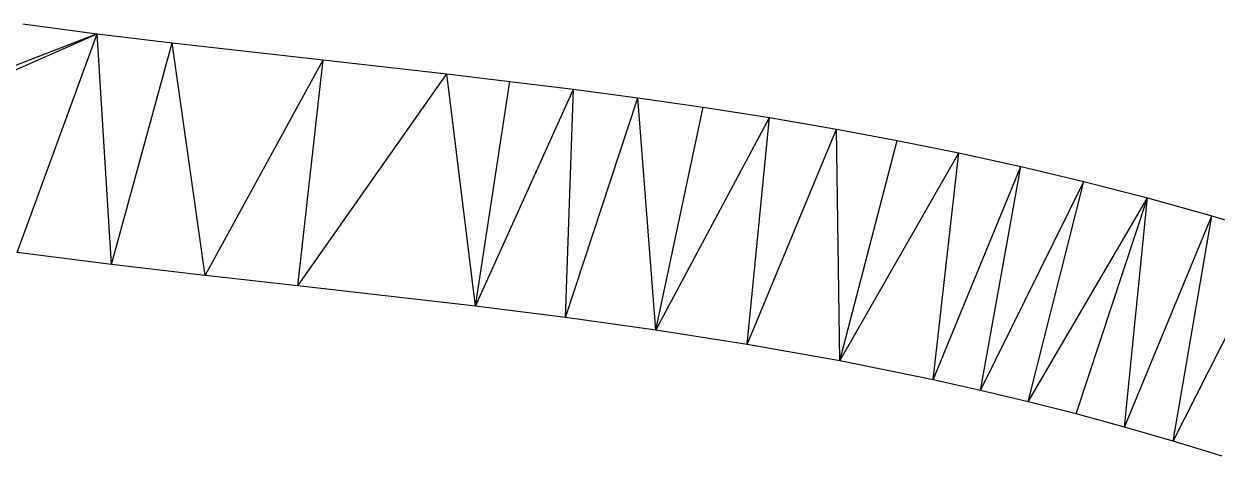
# Model space of a CAD drawing. Extents: x -94 to 59, y -4 to 130.
# Drawn here: x -20.71 to 10.78, y 5.48 to 16.89 of the extents above; entities that cross this region are included whole.
import ezdxf

# ---------------------------------------------------------------- set-up
doc = ezdxf.new("R2010")
doc.units = 0
doc.layers.get('0').update_dxf_attribs({"linetype": 'continuous'})

# ---------------------------------------------------------------- blocks, each defined once
blk = doc.blocks.new('SHAPE2DVIEW')
at = {"color": 0}
for p, q in [((-20.735, 16.892), (-18.773, 16.632)), ((-23.25, 14.645), (-18.773, 16.632)), ((-18.773, 16.632), (-23.178, 14.914)), ((-20.883, 10.856), (-18.773, 16.632)), ((-18.773, 16.632), (-16.793, 16.391)), ((-18.4, 10.54), (-18.773, 16.632)), ((-18.4, 10.54), (-16.793, 16.391)), ((-16.793, 16.391), (-12.813, 15.938)), ((-15.927, 10.25), (-16.793, 16.391)), ((-15.927, 10.25), (-12.813, 15.938)), ((-13.478, 9.975), (-12.813, 15.938)), ((-12.813, 15.938), (-9.548, 15.569)), ((-13.478, 9.975), (-9.548, 15.569)), ((-9.548, 15.569), (-7.887, 15.373)), ((-8.788, 9.437), (-9.548, 15.569)), ((-8.788, 9.437), (-7.887, 15.373)), ((-8.788, 9.437), (-6.206, 15.163)), ((-7.887, 15.373), (-6.206, 15.163)), ((-6.419, 9.139), (-6.206, 15.163)), ((-6.206, 15.163), (-4.503, 14.936)), ((-6.419, 9.139), (-4.503, 14.936)), ((-4.503, 14.936), (-2.78, 14.688)), ((-4.031, 8.807), (-4.503, 14.936)), ((-4.031, 8.807), (-2.78, 14.688)), ((-2.78, 14.688), (-1.034, 14.415)), ((-4.031, 8.807), (-1.034, 14.415)), ((-1.618, 8.43), (-1.034, 14.415)), ((-1.034, 14.415), (0.735, 14.113)), ((-1.618, 8.43), (0.735, 14.113)), ((0.735, 14.113), (2.34, 13.814)), ((0.821, 7.997), (0.735, 14.113)), ((0.821, 7.997), (2.34, 13.814)), ((2.34, 13.814), (3.963, 13.486)), ((0.821, 7.997), (3.963, 13.486)), ((3.291, 7.496), (3.963, 13.486)), ((3.963, 13.486), (5.605, 13.124)), ((3.291, 7.496), (5.605, 13.124)), ((4.538, 7.216), (5.605, 13.124)), ((5.605, 13.124), (7.266, 12.728)), ((4.538, 7.216), (7.266, 12.728)), ((5.794, 6.916), (7.266, 12.728)), ((7.266, 12.728), (8.947, 12.294)), ((5.794, 6.916), (8.947, 12.294)), ((7.06, 6.594), (8.947, 12.294)), ((8.335, 6.248), (8.947, 12.294)), ((8.947, 12.294), (10.646, 11.82)), ((8.335, 6.248), (10.646, 11.82)), ((9.621, 5.876), (10.646, 11.82)), ((10.646, 11.82), (12.366, 11.303)), ((9.621, 5.876), (12.366, 11.303)), ((-18.4, 10.54), (-20.883, 10.856)), ((-15.927, 10.25), (-18.4, 10.54)), ((-13.478, 9.975), (-15.927, 10.25)), ((-8.788, 9.437), (-13.478, 9.975)), ((-6.419, 9.139), (-8.788, 9.437)), ((-4.031, 8.807), (-6.419, 9.139)), ((-1.618, 8.43), (-4.031, 8.807)), ((0.821, 7.997), (-1.618, 8.43)), ((3.291, 7.496), (0.821, 7.997)), ((4.538, 7.216), (3.291, 7.496)), ((5.794, 6.916), (4.538, 7.216)), ((7.06, 6.594), (5.794, 6.916)), ((8.335, 6.248), (7.06, 6.594)), ((9.621, 5.876), (8.335, 6.248)), ((10.917, 5.479), (9.621, 5.876))]:
    blk.add_line(p, q, dxfattribs=at)

msp = doc.modelspace()

# ---------------------------------------------------------------- block references
msp.add_blockref('SHAPE2DVIEW', (0, 0))

doc.saveas('drawing.dxf')
